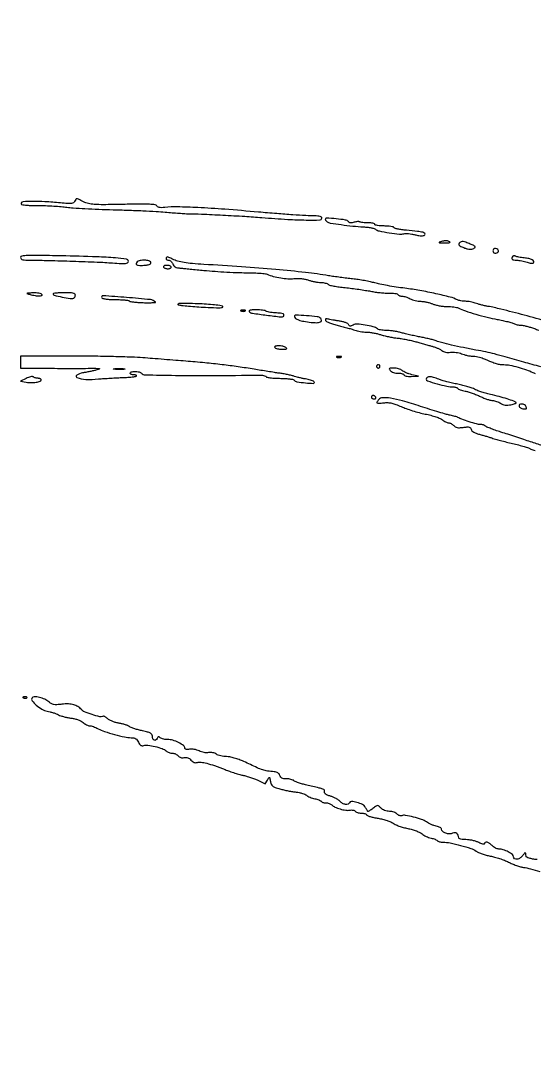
# Model space of a CAD drawing. Extents: x 0 to 2558, y 0 to 3412.
# Drawn here: x 0 to 300, y 2810 to 3412 of the extents above; entities that cross this region are included whole.
import ezdxf

# ---------------------------------------------------------------- set-up
doc = ezdxf.new("R2010")
doc.units = 0

msp = doc.modelspace()

# ---------------------------------------------------------------- linework, layer by layer
for points in [[(1286.775, 2242.902503, 0.000001), (1177.44536, 2242.627485, 0.134519)], [(1176.555032, 2242.380365, -0.000002), (1098.265318, 2241.934774, -0.000173)], [(308.310681, 3236.11342, 0.002317), (294.322128, 3239.893292, 0.003424), (280.573961, 3243.439331, 0.018324), (273, 3245.045227, -0.010917), (271.070947, 3245.424477, -0.008545), (268.994939, 3245.917238, -0.008655), (267.077994, 3246.442501, -0.020849), (265.6849, 3246.914147, 0.02822), (264.393079, 3247.330398, 0.01727), (262.830623, 3247.681031, 0.017294), (261.254324, 3247.921898, 0.029271), (259.921331, 3248, -0.025156), (258.665167, 3248.06324, -0.02037), (257.328898, 3248.253374, -0.020828), (256.108831, 3248.53098, -0.048954), (255.236431, 3248.862549, 0.052224), (251.005954, 3250.438898, 0.008947), (242.651977, 3252.434023, 0.010214), (233.271515, 3254.297577, 0.012791), (224.5, 3255.624163, -0.006494), (219.502355, 3256.315742, -0.006067), (214.409375, 3257.151395, -0.006055), (209.905024, 3258.003076, -0.020523), (207, 3258.714058, 0.017108), (204.361283, 3259.378995, 0.008052), (200.9125, 3260.065676, 0.007968), (197.273401, 3260.669762, 0.011117), (194, 3261.085502, -0.004151), (190.655495, 3261.463005, -0.002691), (186.79375, 3261.95249, -0.002705), (183.027167, 3262.471277, -0.005127), (180, 3262.936649, 0.012207), (166.497758, 3264.817093, 0.00594), (149.1782, 3266.591341, 0.005324), (129.10666, 3268.191553, 0.004013), (107.016669, 3269.538094, -0.00867), (100.414134, 3270.002317, -0.019994), (95.479552, 3270.634985, -0.026484), (91.70423, 3271.481017, -0.049929), (88.79966, 3272.618248, 0.009393), (86.686285, 3273.650026, 0.08401), (85.693618, 3273.922363, 0.282116), (85.200928, 3273.684485, 0.143741), (85, 3273, 0.151176), (85.118004, 3272.618634, 0.098417), (85.450091, 3272.29375, 0.081398), (85.946397, 3272.074612, 0.063424), (86.532224, 3272, -0.121254), (87.177286, 3271.841234, -0.065922), (87.848132, 3271.368049, -0.059602), (88.441863, 3270.671341, -0.058163), (88.860275, 3269.848677, 0.085497), (89.458853, 3268.814998, 0.097787), (90.345554, 3268.097414, 0.072436), (91.65551, 3267.632862, 0.027599), (93.57805, 3267.359988, -0.001722), (95.694005, 3267.170633, -0.000433), (99.138552, 3266.847413, -0.000442), (103.075263, 3266.471052, -0.000446), (107, 3266.088796, 0.006182), (113.606744, 3265.521747, 0.005668), (120.419688, 3265.099351, 0.004881), (128.125474, 3264.784603, 0.002734), (137.5, 3264.544635, -0.010762), (139.524235, 3264.460284, -0.011975), (141.471875, 3264.290179, -0.011367), (143.12073, 3264.068237, -0.059533), (144, 3263.819717, 0.034589), (147.667794, 3262.582899, 0.023638), (151.971137, 3261.670985, 0.023897), (156.213787, 3261.186214, 0.044586), (159.668809, 3261.266138, -0.029168), (161.832359, 3261.382911, -0.024035), (164.140841, 3261.261697, -0.024462), (166.370792, 3260.92596, -0.035223), (168.294303, 3260.396164, 0.021087), (170.04146, 3259.861408, 0.015381), (172.021483, 3259.410123, 0.015592), (173.928265, 3259.0982, 0.032754), (175.425727, 3259, -0.030328), (176.719047, 3258.92148, -0.031234), (177.980471, 3258.687086, -0.032884), (179.040933, 3258.345152, -0.102289), (179.665239, 3257.934761, 0.138455), (180.487488, 3257.474572, 0.010274), (183.027462, 3256.921154, 0.01364), (186.134348, 3256.39837, 0.009912), (189.615239, 3255.98005, -0.005726), (193.45599, 3255.55107, -0.00436), (197.652601, 3254.996432, -0.004409), (201.577955, 3254.40743, -0.010309), (204.5, 3253.880612, 0.014653), (207.140463, 3253.428206, 0.010465), (210.117696, 3253.070858, 0.01058), (212.972253, 3252.849565, 0.022165), (215.198538, 3252.823099, -0.019945), (217.042573, 3252.809362, -0.027188), (218.696209, 3252.640609, -0.026429), (220.001995, 3252.363784, -0.191146), (220.507555, 3251.987775, 0.107474), (220.873097, 3251.60906, 0.051021), (221.475292, 3251.290159, 0.047262), (222.20069, 3251.073208, 0.049079), (222.94471, 3251, -0.056413), (223.842887, 3250.898339, -0.020723), (225.07619, 3250.561185, -0.020233), (226.405025, 3250.077994, -0.022882), (227.635693, 3249.506161, 0.037621), (228.970533, 3248.933093, 0.022741), (230.622732, 3248.449327, 0.022715), (232.317071, 3248.116539, 0.036677), (233.782119, 3248.006161, -0.035035), (235.2971, 3247.897018, -0.018452), (237.154679, 3247.561185, -0.018269), (239.040256, 3247.075111, -0.026745), (240.654243, 3246.5, 0.036775), (242.378727, 3245.92419, 0.018427), (244.626546, 3245.440625, 0.01819), (247.000459, 3245.109307, 0.025579), (249.135693, 3245, -0.015638), (251.135703, 3244.937433, -0.016298), (253.100352, 3244.749953, -0.01619), (254.78309, 3244.478205, -0.065921), (255.763569, 3244.148776, 0.031278), (259.88634, 3242.43839, 0.010787), (266.03526, 3240.474523, 0.010968), (272.656424, 3238.673136, 0.016561), (278.5, 3237.424058, -0.007575), (281.69033, 3236.801836, -0.00919), (284.660077, 3236.118549, -0.007988), (287.130432, 3235.460051, -0.061), (288.236431, 3234.994621, 0.047494), (289.079091, 3234.612983, 0.024625), (290.190127, 3234.29217, 0.024245), (291.373841, 3234.072627, 0.033739), (292.448919, 3234, -0.048058), (293.74633, 3233.875009, -0.013226), (295.75084, 3233.429842, -0.013237), (298.006509, 3232.802021, -0.013471), (300.212487, 3232.059035, 0.012794), (302.735582, 3231.205439, 0.006193)], [(303.884375, 3209.770676, -0.003799), (298.84288, 3211.09555, -0.00423), (294, 3212.451729, 0.001492), (283.18019, 3215.545667, 0.006985), (276.923893, 3217.220476, 0.010416), (271.872563, 3218.385997, 0.006796), (266, 3219.529693, -0.0056), (258.701882, 3220.932905, -0.006542), (251.807172, 3222.433013, -0.006235), (246.013955, 3223.849407, -0.032685), (242.899652, 3224.873181, 0.029238), (241.565546, 3225.321951, 0.006959), (239.295523, 3225.906701, 0.007132), (236.664503, 3226.505925, 0.006992), (234, 3227.034088, -0.005909), (231.151268, 3227.592358, -0.004161), (227.960747, 3228.284604, -0.004199), (224.91911, 3228.997991, -0.008795), (222.568499, 3229.614159, 0.01799), (220.379763, 3230.145087, 0.012513), (217.875817, 3230.592909, 0.012639), (215.448178, 3230.902084, 0.025355), (213.518499, 3231, -0.018687), (211.87207, 3231.061555, -0.02233), (210.330747, 3231.246457, -0.021803), (209.064823, 3231.513163, -0.118599), (208.45, 3231.839003, 0.117319), (206.075879, 3233.104916, 0.023896), (201.381577, 3234.098166, 0.022762), (196.634351, 3234.647537, 0.1412), (194.26063, 3234.139485, -0.028285), (193.207737, 3233.650422, -0.119598), (192.523926, 3233.553903, -0.187656), (192.043616, 3233.797184, -0.091391), (191.679493, 3234.392843, 0.178979), (191.180978, 3234.960527, 0.032988), (189.893265, 3235.551135, 0.031726), (188.216865, 3236.070883, 0.024213), (186.329532, 3236.43149, -0.005141), (184.343523, 3236.732977, -0.005185), (182.369858, 3237.074425, -0.005065), (180.657001, 3237.407052, -0.020844), (179.631687, 3237.661899, 0.03704), (178.808396, 3237.838456, 0.164374), (178.328918, 3237.746925, 0.260912), (178.13215, 3237.423008, 0.089537), (178.213277, 3236.860168, 0.198783), (178.74484, 3236.246963, 0.019536), (180.563304, 3235.423781, 0.022315), (182.898671, 3234.594023, 0.015841), (185.58159, 3233.865676, -0.005357), (188.436778, 3233.154482, -0.005254), (191.294653, 3232.377855, -0.005179), (193.786764, 3231.644455, -0.019791), (195.3151, 3231.110447, 0.035577), (196.671313, 3230.684079, 0.017399), (198.448875, 3230.326194, 0.017165), (200.331123, 3230.080961, 0.023812), (202.030152, 3230, -0.028872), (203.833723, 3229.895769, -0.015257), (206.052085, 3229.569642, -0.015134), (208.30886, 3229.096303, -0.022576), (210.24531, 3228.53495, 0.020424), (212.283463, 3227.9346, 0.010545), (214.874893, 3227.342785, 0.010464), (217.569394, 3226.845486, 0.015592), (219.945945, 3226.533821, -0.014814), (222.410852, 3226.21447, -0.008277), (225.389798, 3225.6877, -0.008251), (228.386608, 3225.054973, -0.013266), (230.915688, 3224.4062, 0.000763), (233.346233, 3223.717498, 0.000566), (236.034608, 3222.96345, 0.000572), (238.574162, 3222.257372, 0.00129), (240.5, 3221.729643, -0.019964), (242.156872, 3221.208381, -0.017959), (243.827475, 3220.53988, -0.018316), (245.282043, 3219.831524, -0.052666), (246.210553, 3219.203025, 0.076917), (247.137444, 3218.638881, 0.050429), (248.336805, 3218.277781, 0.045727), (249.71505, 3218.139101, 0.038675), (251.176932, 3218.239276, -0.044171), (252.659469, 3218.324532, -0.025926), (254.431487, 3218.177682, -0.025785), (256.201991, 3217.844366, -0.039555), (257.68426, 3217.358565, 0.028046), (259.157278, 3216.837996, 0.018477), (260.900362, 3216.399078, 0.018608), (262.633251, 3216.097127, 0.033839), (264.066752, 3216, -0.034103), (265.493391, 3215.902582, -0.019192), (267.203658, 3215.600656, -0.019084), (268.914452, 3215.161487, -0.029473), (270.348871, 3214.640532, 0.00494), (275.155497, 3212.622934, 0.02373), (277.954353, 3211.632601, 0.038834), (280.123945, 3211.158802, 0.034358), (282.432218, 3211, -0.049213), (285.836075, 3210.664159, -0.016864), (290.666674, 3209.530983, -0.017243), (295.567087, 3208.022493, -0.033636), (299.33104, 3206.429544, 0.027897), (300.584259, 3205.882137, 0.021235)], [(304.884375, 3163.626927, -0.000062), (301.474227, 3164.760009, -0.000059), (298, 3165.915315, 0.000875), (294.108956, 3167.202177, 0.000501), (289.408007, 3168.742555, 0.0005), (284.677139, 3170.282256, 0.000832), (280.686831, 3171.569193, -0.006171), (277.273764, 3172.710338, -0.009167), (274.316875, 3173.800879, -0.004919), (271.863431, 3174.785104, -0.157759), (271.377814, 3175.197702, 0.138202), (271.038707, 3175.50893, 0.041674), (270.38402, 3175.773915, 0.038231), (269.566029, 3175.96102, 0.033399), (268.690983, 3176.032646, -0.062891), (266.471723, 3176.346554, -0.009195), (262.096836, 3177.626006, -0.009879), (257.770285, 3179.072592, -0.051309), (255.5, 3180.155164, 0.056197), (254.903453, 3180.432518, 0.010868), (253.765625, 3180.785976, 0.011436), (252.413293, 3181.140788, 0.010338), (251, 3181.446517, -0.021578), (248.897514, 3181.951047, -0.002784), (244.454996, 3183.248892, -0.003246), (239.199552, 3184.853265, -0.002704), (233.634029, 3186.624964, 0.008613), (223.1484, 3189.82693, 0.029613), (216.207063, 3191.378701, 0.045689), (211.584378, 3191.700097, 0.216319), (209.25, 3190.578293, 0.028274), (208.195492, 3189.16262, 0.423062), (208.314998, 3188.619987, 0.160963), (209.157816, 3188.41875, 0.006829), (212.25, 3188.72422, -0.038682), (214.609625, 3188.806372, -0.043399), (216.862351, 3188.513538, -0.036262), (219.340251, 3187.778141, -0.017023), (222.427259, 3186.490993, 0.021449), (225.272339, 3185.334165, 0.010505), (228.984754, 3184.094476, 0.010401), (232.903564, 3182.965579, 0.014857), (236.427259, 3182.140659, -0.01471), (239.66002, 3181.384847, -0.016845), (242.698085, 3180.469054, -0.016144), (245.206069, 3179.528622, -0.086108), (246.438561, 3178.751048, 0.038139), (247.30493, 3178.080903, 0.033117), (248.303812, 3177.51437, 0.03454), (249.280958, 3177.123332, 0.078061), (250.066117, 3177, -0.077959), (250.810098, 3176.88329, -0.044387), (251.650734, 3176.527952, -0.043022), (252.453782, 3176.007961, -0.054416), (253.088779, 3175.393027, 0.089787), (253.956433, 3174.663727, 0.083834), (255.04539, 3174.263006, 0.059038), (256.516783, 3174.163698, 0.02142), (258.603458, 3174.359126, -0.015734), (260.820602, 3174.592228, -0.078945), (262.060242, 3174.487507, -0.152027), (262.793749, 3174.044239, -0.117402), (263.237317, 3173.216099, 0.151096), (263.736066, 3172.416902, 0.048788), (264.888524, 3171.602045, 0.039568), (266.532403, 3170.830436, 0.023416), (268.595083, 3170.163014, -0.003614), (270.656296, 3169.585131, -0.003204), (272.793556, 3168.95437, -0.003217), (274.710493, 3168.361768, -0.009832), (276, 3167.925951, 0.019376), (277.481693, 3167.456489, 0.003118), (280.409375, 3166.671853, 0.003442), (283.870976, 3165.792631, 0.003016), (287.5, 3164.920619, -0.005457), (291.02048, 3164.056485, -0.007602), (294.15, 3163.201071, -0.004941), (296.747533, 3162.420539, -0.092307), (297.5, 3162.023155, 0.070697), (298.10236, 3161.671181, 0.015321), (299.234375, 3161.248944, 0.015688), (300.586729, 3160.83801, 0.014438)], [(301.782629, 2921.807032, -0.014946), (299.160852, 2922.175817, -0.031205), (297.155147, 2922.649728, -0.037191), (295.774102, 2923.183421, -0.262816), (295.375, 2923.75, 0.010882), (295.16651, 2925.458484, 0.305972), (294.880495, 2925.773586, 0.297779), (294.474106, 2925.630316, 0.010502), (293.443296, 2924.222506, -0.095859), (291.942714, 2922.771367, -0.108512), (290.071901, 2922.064329, -0.170585), (288.617644, 2922.348172, -0.266054), (288, 2923.426758, 0.231811), (287.339821, 2924.7742, 0.041517), (284.924585, 2926.345076, 0.043512), (282.028308, 2927.592548, 0.080104), (279.50135, 2928, -0.074209), (278.530458, 2928.144896, -0.041829), (277.422011, 2928.5875, -0.040664), (276.354173, 2929.234576, -0.052336), (275.5, 2930, 0.059547), (274.059699, 2931.25379, 0.09087), (272.54799, 2931.921788, 0.16954), (271.468368, 2931.812322, 0.29131), (271, 2931.076645, -0.406137), (270.769253, 2930.839426, -0.062), (270.045313, 2930.909275, -0.041084), (268.997112, 2931.235993, -0.021394), (267.75, 2931.803503, 0.040656), (266.199599, 2932.438208, 0.021949), (264.20625, 2932.975765, 0.021723), (262.114594, 2933.347917, 0.03181), (260.25, 2933.476859, -0.022182), (258.620103, 2933.558096, -0.035332), (257.243939, 2933.786952, -0.03957), (256.248906, 2934.110661, -0.29892), (255.984687, 2934.5, 0.087933), (255.683214, 2936.061452, 0.138536), (254.871709, 2937.148075, 0.161963), (253.713711, 2937.548448, 0.131233), (252.433114, 2937.222506, -0.137012), (250.638162, 2936.787288, -0.077833), (248.427403, 2937.212007, -0.08459), (246.619937, 2938.232383, -0.225743), (246, 2939.535515, 0.202489), (245.784732, 2940.045276, 0.059021), (245.094029, 2940.574439, 0.048952), (244.096594, 2941.041588, 0.035712), (242.915842, 2941.366832, -0.032144), (241.541497, 2941.734882, -0.019024), (239.954564, 2942.339411, -0.018992), (238.41039, 2943.066364, -0.030778), (237.165842, 2943.811551, 0.066478), (234.20217, 2945.310597, 0.02265), (229.57153, 2946.693593, 0.019355), (224.958171, 2947.658737, 0.134282), (222.682628, 2947.431707, -0.115244), (222.066267, 2947.346777, -0.069222), (221.343793, 2947.516526, -0.063456), (220.629838, 2947.902618, -0.063986), (220.037769, 2948.454491, 0.095031), (219.316925, 2949.04771, 0.04218), (218.185262, 2949.546007, 0.039733), (216.860368, 2949.88578, 0.042931), (215.532543, 2950, -0.047447), (214.105959, 2950.135679, -0.04578), (212.712573, 2950.538075, -0.047953), (211.483166, 2951.160207, -0.067836), (210.545898, 2951.949284, 0.027154), (209.374935, 2953.109847, 0.193661), (208.638373, 2953.373764, 0.13861), (207.791724, 2953.098826, 0.011795), (205.903209, 2951.770318, -0.01315), (204.780611, 2950.985145, -0.022034), (203.793139, 2950.393251, -0.018046), (202.99661, 2949.998779, -0.378039), (202.762299, 2950.071034, -0.007951), (202.60403, 2950.339363, -0.000897), (202.256002, 2950.954014, -0.001088), (201.844767, 2951.687066, -0.000883), (201.407069, 2952.474547, 0.15492), (199.79269, 2954.002393, 0.045017), (196.547792, 2955.225621, 0.044954), (193.361257, 2955.807697, 0.348086), (192.177988, 2955.033963, -0.232579), (191.361419, 2954.20652, -0.120741), (189.881884, 2954.066046, -0.090768), (188.134232, 2954.658221, -0.082057), (186.638881, 2955.846538, 0.060974), (185.724194, 2956.638217, 0.02425), (184.300729, 2957.497583, 0.023565), (182.657603, 2958.286312, 0.027336), (181.025858, 2958.874107, -0.023289), (179.323022, 2959.471993, -0.062849), (178.2062, 2960.096357, -0.10944), (177.643882, 2960.740755, -0.219915), (177.599963, 2961.399904, 0.243604), (177.499593, 2962.29642, 0.156474), (176.661904, 2962.961413, 0.032103), (174.405505, 2963.650409, 0.001741), (167.153905, 2965.338323, -0.011719), (164.6431, 2965.975818, -0.014659), (162.347704, 2966.689388, -0.012881), (160.474732, 2967.386857, -0.101133), (159.703905, 2967.896095, 0.101195), (159.060136, 2968.32128, 0.033194), (157.974692, 2968.675728, 0.031505), (156.685883, 2968.918619, 0.030832), (155.367388, 2969, -0.034607), (153.81255, 2969.107744, -0.084928), (152.724179, 2969.453765, -0.110082), (151.984064, 2970.072803, -0.087128), (151.5, 2971, 0.087794), (151.051811, 2971.855721, 0.083617), (150.330691, 2972.522601, 0.075181), (149.359915, 2972.967132, 0.053967), (148.182612, 2973.17105, -0.017746), (144.277982, 2973.559523, -0.047138), (141.550656, 2974.194824, -0.026189), (138.22094, 2975.507139, -0.002563), (130.377285, 2979.132157, 0.020576), (127.694504, 2980.256621, 0.019506), (124.880552, 2981.178976, 0.02035), (122.28301, 2981.806504, 0.049127), (120.318415, 2982, -0.031704), (118.669002, 2982.104692, -0.02769), (116.968298, 2982.417928, -0.028687), (115.460725, 2982.875802, -0.070183), (114.44113, 2983.422733, 0.065967), (113.497528, 2983.939145, 0.043343), (112.306499, 2984.284694, 0.042626), (111.045151, 2984.424696, 0.055533), (109.888498, 2984.325433, -0.060609), (108.678393, 2984.233907, -0.032689), (107.190354, 2984.399661, -0.032026), (105.674759, 2984.771063, -0.043253), (104.370541, 2985.308386, 0.044431), (103.05766, 2985.84567, 0.031869), (101.51532, 2986.216455, 0.032389), (99.988755, 2986.381127, 0.057961), (98.732043, 2986.289109, -0.031566), (97.600526, 2986.14604, -0.070615), (96.738338, 2986.213717, -0.116971), (96.20073, 2986.474879, -0.225117), (96, 2986.898121, 0.239791), (95.221499, 2988.428076, 0.041412), (92.357177, 2990.170961, 0.043275), (88.897148, 2991.542359, 0.07259), (85.809017, 2991.996262, -0.028273), (84.344879, 2992.080607, -0.034616), (82.997399, 2992.330374, -0.037083), (81.929126, 2992.69225, -0.15535), (81.420634, 2993.128416, 0.100653), (81.053568, 2993.519128, 0.236004), (80.668113, 2993.578344, 0.149819), (80.255218, 2993.290675, 0.038682), (79.800157, 2992.607384, -0.116661), (78.919633, 2991.647832, -0.269814), (77.978395, 2991.582811, -0.202423), (77.246728, 2992.428492, -0.07861), (77, 2993.988119, 0.15651), (76.686979, 2994.963628, 0.115117), (75.828216, 2995.717687, 0.058476), (74.194567, 2996.359839, 0.013254), (71.290113, 2997.043572, -0.013667), (68.954491, 2997.595431, -0.013767), (66.658222, 2998.272891, -0.013694), (64.692826, 2998.972118, -0.052611), (63.540113, 2999.563928, 0.050534), (62.457149, 3000.125611, 0.017786), (60.806156, 3000.713175, 0.017448), (58.932883, 3001.234541, 0.01957), (57.097864, 3001.601594, -0.030822), (55.274275, 3002.009214, -0.027222), (53.435331, 3002.651384, -0.028203), (51.840632, 3003.415409, -0.070671), (50.81139, 3004.18861, 0.039887), (50.017589, 3004.864945, 0.052029), (49.19094, 3005.34042, 0.062316), (48.453502, 3005.563323, 0.182651), (47.941056, 3005.463571, -0.205193), (46.33519, 3005.222826, -0.013522), (41.738832, 3006.559475, -0.016493), (37.272504, 3008.154603, -0.128132), (35.5, 3009.449364, 0.079774), (33.519954, 3011.20907, 0.074233), (31.040287, 3012.313871, 0.062062), (27.961998, 3012.769617, 0.035018), (24.186315, 3012.592078, -0.01409), (21.106042, 3012.317782, -0.06084), (19.274983, 3012.429419, -0.089483), (17.891565, 3012.951586, -0.053748), (16.486744, 3014.012454, 0.086345), (14.223843, 3015.501271, 0.045633), (11.022522, 3016.55669, 0.044106), (8.003942, 3016.979318, 0.273577), (6.674081, 3016.28167, 0.312332), (6.7618, 3014.592714, 0.049077), (9.172759, 3012.032737, 0.048485), (12.426174, 3009.708141, 0.084716), (15.524751, 3008.561335, -0.018428), (17.218553, 3008.17848, -0.013235), (19.080084, 3007.631848, -0.013395), (20.826431, 3007.016311, -0.027904), (22.142796, 3006.426157, 0.039322), (23.517806, 3005.847006, 0.015797), (25.474733, 3005.266337, 0.015517), (27.632144, 3004.770683, 0.018949), (29.677351, 3004.447133, -0.029492), (31.703607, 3004.08266, -0.028205), (33.70405, 3003.478429, -0.029681), (35.42718, 3002.731397, -0.071292), (36.564451, 3001.935245, 0.037144), (37.482446, 3001.194641, 0.033392), (38.532187, 3000.568478, 0.034985), (39.552846, 3000.135585, 0.082988), (40.364111, 3000, -0.063618), (41.244918, 2999.887475, -0.019571), (42.529702, 2999.499503, -0.019233), (43.947054, 2998.948353, -0.019976), (45.29966, 2998.296182, 0.041805), (49.116987, 2996.656718, 0.014232), (54.89778, 2994.908738, 0.01396), (60.721451, 2993.500512, 0.047707), (64.589485, 2993.057646, -0.043952), (66.129755, 2992.892976, -0.089654), (67.25841, 2992.451075, -0.094694), (68.12217, 2991.661057, -0.053453), (68.84758, 2990.435181, 0.03905), (69.500897, 2989.255011, 0.104898), (70.180898, 2988.584841, 0.134742), (70.963195, 2988.341808, 0.085375), (71.914998, 2988.473021, -0.112096), (74.35007, 2988.678224, -0.023278), (78.597358, 2987.880145, -0.024064), (82.774948, 2986.677035, -0.095852), (85.078741, 2985.359066, 0.053327), (85.832811, 2984.838506, 0.034812), (86.795566, 2984.399226, 0.034876), (87.806531, 2984.098927, 0.054809), (88.706296, 2984, -0.065019), (89.585946, 2983.885126, -0.044401), (90.53463, 2983.540491, -0.044454), (91.405976, 2983.03457, -0.065889), (92.053352, 2982.435714, 0.078178), (92.735585, 2981.834892, 0.07063), (93.592871, 2981.446931, 0.06817), (94.553044, 2981.303962, 0.064486), (95.535447, 2981.419541, -0.072941), (96.594249, 2981.526074, -0.075903), (97.623833, 2981.32073, -0.070433), (98.606676, 2980.797741, -0.051442), (99.52743, 2979.96969, 0.048916), (100.435526, 2979.144705, 0.073149), (101.377979, 2978.63754, 0.082078), (102.34115, 2978.458429, 0.082034), (103.310921, 2978.598683, -0.111334), (105.414432, 2978.779135, -0.02956), (108.739469, 2978.121437, -0.022044), (113.276213, 2976.725686, -0.008291), (119.5, 2974.389241, 0.01045), (122.150368, 2973.407315, 0.007436), (125.158032, 2972.413822, 0.007511), (128.057192, 2971.551382, 0.015832), (130.335855, 2970.987812, -0.018477), (132.469875, 2970.44802, -0.012056), (134.890329, 2969.675858, -0.012129), (137.217283, 2968.807478, -0.022581), (139.049673, 2967.974659), (142.927636, 2965.99627), (144.172338, 2968.248135, -0.008059), (145.021229, 2969.727105, -0.373174), (145.328158, 2969.828572, -0.248778), (145.574698, 2969.528688, -0.004819), (145.966511, 2967.5, 0.057976), (146.474494, 2965.840036, 0.122986), (147.290672, 2964.783037, 0.083059), (148.728703, 2963.992239, 0.01698), (151.50799, 2963.1231, 0.01156), (153.746758, 2962.560954, 0.007525), (156.355472, 2962.010807, 0.007568), (158.918288, 2961.55065, 0.014279), (161, 2961.270089, -0.024017), (162.837588, 2960.985906, -0.024072), (164.638025, 2960.526959, -0.024752), (166.164144, 2959.974682, -0.08208), (167.065617, 2959.408866, 0.056909), (167.890101, 2958.831874, 0.023829), (169.11286, 2958.242325, 0.023204), (170.494468, 2957.729817, 0.027863), (171.836427, 2957.382715, -0.021066), (173.102991, 2957.073407, -0.025555), (174.258192, 2956.674173, -0.025493), (175.176638, 2956.247584, -0.133644), (175.579826, 2955.870838, 0.135155), (175.940568, 2955.535754, 0.04408), (176.618224, 2955.255809, 0.040193), (177.461741, 2955.064249, 0.035757), (178.359017, 2955, -0.045498), (179.302723, 2954.913948, -0.037067), (180.284775, 2954.656937, -0.038427), (181.159377, 2954.280043, -0.075568), (181.767875, 2953.832125, 0.092083), (183.661043, 2952.532069, 0.033108), (186.742341, 2951.400637, 0.033258), (189.9659, 2950.68241, 0.085612), (192.343837, 2950.725397, -0.045418), (193.320389, 2950.821513, -0.052132), (194.252827, 2950.730938, -0.059587), (195.008514, 2950.48048, -0.145553), (195.4418, 2950.09417, 0.136419), (195.897414, 2949.673063, 0.043686), (196.758825, 2949.321412, 0.039854), (197.832233, 2949.080706, 0.035247), (198.975684, 2949, -0.033307), (200.094513, 2948.925388, -0.043686), (201.093399, 2948.701499, -0.050275), (201.847838, 2948.375142, -0.187219), (202.172057, 2947.983828, 0.226193), (202.603608, 2947.535785, 0.016069), (204.289972, 2946.963601, 0.020142), (206.431308, 2946.406101, 0.013687), (208.906325, 2945.937683, -0.019541), (211.523189, 2945.41062, -0.019394), (214.097585, 2944.679776, -0.01967), (216.293768, 2943.866312, -0.068218), (217.597723, 2943.101791, 0.062279), (218.895322, 2942.32023, 0.017997), (221.070739, 2941.446972, 0.017801), (223.615263, 2940.631495, 0.018112), (226.196789, 2940.004339, -0.019407), (228.760087, 2939.374579, -0.019787), (231.250054, 2938.551396, -0.020006), (233.349523, 2937.666566, -0.073466), (234.548075, 2936.871789, 0.047474), (235.56413, 2936.119497, 0.025458), (236.941206, 2935.382234, 0.025116), (238.435135, 2934.767401, 0.035718), (239.818884, 2934.386223, -0.020955), (241.092168, 2934.075575, -0.025462), (242.253039, 2933.675203, -0.025365), (243.175907, 2933.247765, -0.133982), (243.579826, 2932.870838, 0.15088), (243.964559, 2932.53495, 0.038911), (244.750412, 2932.256577, 0.035998), (245.739412, 2932.065664, 0.029934), (246.809017, 2932.002615, -0.049949), (250.991628, 2931.587842, -0.015705), (257.121736, 2930.152099, -0.014548), (263.064791, 2928.374948, -0.071752), (266.185238, 2926.817565, 0.049244), (267.599681, 2926.030523, 0.018232), (269.725048, 2925.199072, 0.017862), (272.12609, 2924.454443, 0.020554), (274.464897, 2923.921856, -0.021863), (276.969746, 2923.34456, -0.01318), (279.884847, 2922.453682, -0.013191), (282.740457, 2921.413463, -0.022441), (285.059795, 2920.376075, 0.017825), (287.246725, 2919.373586, 0.013961), (289.684092, 2918.438719, 0.014184), (292.003279, 2917.695914, 0.033271), (293.780136, 2917.307745, -0.029634), (297.947003, 2916.429128, -0.012551), (303.419629, 2914.783109, -0.012607)]]:
    msp.add_lwpolyline(points, format="xyb")
for points in [[(31.588368, 3306.369688, -0.169211), (30.899066, 3305.554061, -0.107502), (29.706647, 3305.159283, -0.044054), (27.571936, 3305.121961, -0.006377), (23.231379, 3305.484464, 0.009125), (14.250426, 3306.184835, 0.017447), (7.019311, 3306.363387, 0.012931), (1.443629, 3306.162214, 0.305057), (0.253839, 3305.25, 0.4127), (0.555161, 3304.639214, 0.050605), (2.159414, 3304.266029, 0.025912), (5.069566, 3304.045537, 0.005466), (10.166667, 3303.979893, -0.008063), (14.599053, 3303.899784, -0.006434), (19.373958, 3303.674884, -0.00651), (23.790472, 3303.352111, -0.016294), (27, 3302.9698, 0.020505), (30.72813, 3302.557513, 0.003806), (37.6125, 3302.133413, 0.004075), (45.674911, 3301.764192, 0.003708), (54, 3301.512721, -0.002938), (62.581954, 3301.266712, -0.002691), (71.415625, 3300.913907, -0.002689), (79.297532, 3300.51412, -0.00881), (84.5, 3300.130125, 0.002505), (88.585168, 3299.776759, 0.002665), (92.590625, 3299.47198, 0.002535), (96.040258, 3299.245548, 0.012306), (98, 3299.175232, -0.007996), (105.787233, 3298.963008, -0.002146), (118.151536, 3298.374889, -0.002277), (130.982281, 3297.650777, -0.004707), (141, 3296.944915, 0.004744), (156.070977, 3295.884102, 0.012325), (166.944064, 3295.491034, 0.007895), (175.003057, 3295.525712, 0.408341), (176, 3296.54289, 0.215451), (175.726835, 3297.147402, 0.102754), (174.969451, 3297.57822, 0.058029), (173.67421, 3297.83601, 0.019629), (171.75, 3297.915489, -0.012545), (166.730132, 3298.051644, -0.003691), (159.039917, 3298.510429, -0.003374), (149.662379, 3299.202975, -0.002294), (139, 3300.112041, 0.003376), (119.29339, 3301.749258, 0.006631), (103.592227, 3302.737783, 0.007607), (91.52659, 3303.15301, 0.031974), (84.28616, 3302.828863, -0.019581), (82.339444, 3302.693332, -0.053039), (80.961035, 3302.797776, -0.084012), (80.050418, 3303.129391, -0.173593), (79.563101, 3303.696157, 0.27787), (78.669987, 3304.392639, 0.018403), (75.285551, 3304.675752, 0.014212), (69.798786, 3304.775804, 0.002681), (59.776941, 3304.619942, -0.002554), (48.424421, 3304.440488, -0.018842), (43.009189, 3304.58663, -0.04042), (39.600515, 3305.085968, -0.061389), (36.789838, 3306.108363, 0.004975), (33.779339, 3307.605726, 0.100689), (32.795759, 3307.857817, 0.26901), (32.180702, 3307.541216, 0.050902)], [(178, 3295.872827, 0.11533), (178.079141, 3295.534285, 0.049422), (178.326566, 3295.137925, 0.045352), (178.686405, 3294.749694, 0.044809), (179.111714, 3294.430957, 0.099166), (180.955627, 3293.745546, 0.005054), (187.304761, 3292.798346, 0.008835), (194.134067, 3291.972678, 0.012196), (200.29049, 3291.489904, -0.015303), (202.598979, 3291.294437, -0.018543), (204.746674, 3290.965105, -0.017386), (206.511627, 3290.562997, -0.108915), (207.32915, 3290.141793, 0.123486), (209.480589, 3289.110491, 0.011082), (215.415031, 3288.036098, 0.011986), (221.367896, 3287.23985, 0.10446), (224.007918, 3287.502513, -0.08025), (225.001936, 3287.649873, -0.019887), (226.651624, 3287.562771, -0.019827), (228.556072, 3287.309592, -0.018717), (230.471838, 3286.902774, 0.015316), (232.702581, 3286.413194, 0.042318), (234.301331, 3286.251448, 0.063864), (235.44394, 3286.379164, 0.137489), (236.209579, 3286.809579, 0.40495), (236.222818, 3287.643952, 0.144023), (235.089421, 3288.309627, 0.034732), (232.000892, 3288.85741, 0.004786), (225.5, 3289.486883, -0.012227), (222.793416, 3289.789676, -0.018492), (220.458333, 3290.197344, -0.01359), (218.599233, 3290.646389, -0.247272), (218.166667, 3291.048556, 0.25074), (217.760298, 3291.421448, 0.021786), (216.340104, 3291.720513, 0.024561), (214.516299, 3291.930941, 0.016441), (212.416667, 3292, -0.016273), (210.340214, 3292.067599, -0.026571), (208.591146, 3292.275338, -0.024862), (207.279094, 3292.570199, -0.336954), (207, 3292.93732, 0.304234), (206.758671, 3293.297228, 0.041793), (205.852368, 3293.583464, 0.036429), (204.590511, 3293.773596, 0.022635), (203.093168, 3293.820722, -0.014782), (201.524043, 3293.845457, -0.017307), (200.039979, 3293.964338, -0.016427), (198.80317, 3294.147971, -0.093604), (198.185521, 3294.385341, 0.118264), (197.641199, 3294.564602, 0.03901), (196.79322, 3294.568609, 0.036315), (195.817994, 3294.425354, 0.033979), (194.85117, 3294.140648, -0.040339), (193.75178, 3293.832025, -0.078227), (192.842152, 3293.798439, -0.097546), (192.102378, 3294.038437, -0.097528), (191.508817, 3294.541058, 0.188966), (189.846316, 3295.500776, 0.012937), (184.347184, 3296.186973, 0.010425), (178.788734, 3296.618159, 0.430881)], [(246, 3282.931951, 0.009003), (244.611041, 3282.497631, 0.624553), (244.585813, 3282.309316, 0.138204), (245.010114, 3282.172114, 0.002876), (247.25, 3282.09968, 0.011289), (249.724452, 3282.089785, 0.101465), (250.777119, 3282.326083, 0.594599), (250.805786, 3282.708287, 0.058781), (249.75, 3283.225282, 0.077956), (249.099947, 3283.345138, 0.026205), (248.132812, 3283.320311, 0.025338), (247.048873, 3283.180001, 0.026422)], [(256.666667, 3282.333333, 0.120764), (256.143539, 3281.470505, 0.262774), (256.299164, 3280.737697, 0.10863), (257.268689, 3280.029022, 0.016955), (259.483676, 3279.142063, 0.025963), (261.153797, 3278.634459, 0.048344), (262.552132, 3278.428076, 0.060201), (263.731049, 3278.511135, 0.081039), (264.733676, 3278.87976, 0.070702), (265.513097, 3279.478719, 0.372406), (265.54365, 3279.975524, 0.121466), (264.878172, 3280.510905, 0.009532), (262.782119, 3281.438586, 0.009996), (260.084049, 3282.508777, 0.053137), (258.548825, 3282.903159, 0.107152), (257.51135, 3282.832283, 0.126595)], [(0, 3273.53407, 0.219185), (0.344669, 3272.785591, 0.117082), (1.269404, 3272.310491, 0.050398), (3.033282, 3272.060502, 0.009806), (6.25, 3271.994655, -0.005896), (16.364326, 3271.866739, -0.002179), (30.61253, 3271.456334, -0.002112), (44.668148, 3270.930721, -0.007329), (53.75, 3270.419245, 0.004825), (58.889638, 3270.103955, 0.036037), (61.331875, 3270.153841, 0.101954), (62.554006, 3270.526103, 0.274584), (63, 3271.277, 0.371231), (61.857486, 3272.60375, 0.016549), (55.368278, 3273.358925, 0.012916), (44.573552, 3273.974116, 0.002139), (23.75, 3274.532718, 0.001651), (10.084992, 3274.795644, 0.014491), (4.033169, 3274.716703, 0.02791), (0.736276, 3274.393138, 0.369898)], [(276, 3277.5, 0.090288), (276.120561, 3276.837793, 0.143006), (276.464524, 3276.379901, 0.134068), (277.019642, 3276.160813, 0.075042), (277.75, 3276.190371, 0.110048), (278.882382, 3276.681821, 0.259838), (279.256394, 3277.489471, 0.231347), (278.774796, 3278.312476, 0.095633), (277.552821, 3278.823324, 0.097115), (276.936825, 3278.830508, 0.131707), (276.436667, 3278.592675, 0.128059), (276.113232, 3278.130198, 0.089125)], [(287.63948, 3274.306147, 0.110005), (287.048915, 3273.377171, 0.285267), (287.206455, 3272.633053, 0.161573), (288.135217, 3272.142406, 0.041433), (289.850777, 3272, -0.029966), (291.172227, 3271.920732, -0.015624), (292.804217, 3271.672287, -0.015483), (294.468614, 3271.311815, -0.022799), (295.901823, 3270.88438, 0.022158), (297.173625, 3270.503307, 0.030349), (298.347748, 3270.282207, 0.030818), (299.299278, 3270.221386, 0.199488), (299.73438, 3270.401047, 0.326569), (299.874837, 3271.305306, 0.149056), (298.993245, 3272.208786, 0.070577), (297.014746, 3272.95532, 0.033839), (294.325923, 3273.367839, -0.011915), (292.70229, 3273.544549, -0.013948), (291.172548, 3273.791627, -0.012937), (289.898307, 3274.068422, -0.078612), (289.277657, 3274.328399, 0.070671), (288.848029, 3274.51639, 0.071356), (288.38448, 3274.576469, 0.077679), (287.958969, 3274.504027, 0.115946)], [(67.638374, 3270.5, 0.133299), (67.56602, 3269.788702, 0.233349), (67.903425, 3269.318235, 0.103666), (68.774148, 3269.064502, 0.019242), (70.449597, 3269, 0.024033), (73.501853, 3269.146797, 0.070015), (75.548883, 3269.63889, 0.248962), (76.155488, 3270.348823, 0.316168), (75.833846, 3271.123851, 0.106004), (73.824526, 3271.86587, 0.054682), (71.133605, 3271.955458, 0.055813), (68.70188, 3271.494126, 0.230294)], [(83.5, 3268, 0.111412), (83.876024, 3267.616444, 0.050262), (84.50665, 3267.29375, 0.046318), (85.270704, 3267.074077, 0.046881), (86.059017, 3267, 0.049547), (86.801778, 3267.073784, 0.069539), (87.429836, 3267.29375, 0.089706), (87.852535, 3267.618213, 0.186414), (88, 3268, 0.230178), (87.813779, 3268.383082, 0.073461), (87.248289, 3268.70625, 0.055981), (86.420991, 3268.926934, 0.037227), (85.440983, 3269, 0.035659), (84.479336, 3268.931329, 0.083483), (83.794783, 3268.712684, 0.1651), (83.478234, 3268.384801, 0.253782)], [(5.5, 3252, 0.019693), (8.552883, 3251.349978, 0.042628), (10.942199, 3251.145906, 0.088888), (12.28924, 3251.387286, 0.473761), (12.5, 3252, 0.188707), (11.99065, 3252.382565, 0.026655), (10.685537, 3252.671495, 0.027319), (9.03265, 3252.853961, 0.020137), (7.190983, 3252.881685, 0.002049), (4.283646, 3252.796436, 0.112271), (3.756786, 3252.657962, 0.677488), (3.776165, 3252.466255, 0.007493)], [(19, 3252.215058, 0.348961), (19.564683, 3251.504491, 0.007086), (24.336064, 3250.469382, 0.011658), (28.9836, 3249.642167, 0.119205), (30.917739, 3249.805913, 0.105737), (31.331478, 3250.049689, 0.070298), (31.682086, 3250.476841, 0.06611), (31.919049, 3251.014811, 0.070837), (32, 3251.583333, 0.251954), (31.635961, 3252.259903, 0.092496), (30.602941, 3252.695513, 0.043754), (28.721113, 3252.936069, 0.009923), (25.5, 3253, 0.011336), (23.007908, 3252.943494, 0.018712), (20.909375, 3252.769423, 0.01321), (19.261386, 3252.526086, 0.364399)], [(47.422594, 3250.125246, 0.201204), (48.077786, 3249.657383, 0.021152), (49.970004, 3249.31166, 0.022102), (52.464414, 3249.075939, 0.012506), (55.5, 3249, -0.009865), (58.36372, 3248.943493, -0.014844), (60.855073, 3248.770953, -0.009608), (62.888596, 3248.529779, -0.223608), (63.363869, 3248.220264, 0.218541), (63.842802, 3247.901735, 0.008615), (65.982174, 3247.601648, 0.013873), (68.593926, 3247.354397, 0.009209), (71.600533, 3247.209285, 0.007192), (74.533143, 3247.164039, 0.013586), (76.897474, 3247.225826, 0.010746), (78.659587, 3247.357857, 0.633907), (78.743012, 3247.590321, 0.172828), (75.820307, 3248.977443, 0.005022), (61.960668, 3250.239424, 0.004307), (48.092403, 3251.241701, 0.608952)], [(92, 3246.022873, 0.034976), (94.071239, 3245.634169, 0.005683), (98.14375, 3245.208186, 0.006243), (102.957657, 3244.820469, 0.005459), (108, 3244.53293, 0.002975), (114.410793, 3244.275758, 0.022776), (117.423804, 3244.310108, 0.204006), (118.100534, 3244.644915, 0.498519), (118, 3245.102982, 0.076764), (116.355347, 3245.569851, 0.007629), (112.26875, 3246.013384, 0.009466), (107.352617, 3246.377464, 0.007381), (102, 3246.592925, 0.00314), (95.840682, 3246.711136, 0.017465), (92.534384, 3246.63833, 0.183054), (91.909311, 3246.359906, 0.580896)], [(133.627393, 3241.972607, 0.160437), (135.466749, 3241.044666, 0.005208), (143.773625, 3239.885428, 0.004159), (152.239535, 3238.865277, 0.228087), (153.7156, 3239.382267, 0.263013), (153.904812, 3240.063232, 0.246635), (153.422191, 3240.60582, 0.062984), (151.833966, 3240.985078, 0.010866), (148.745989, 3241.254011, -0.013401), (146.917936, 3241.422559, -0.017539), (145.259973, 3241.679611, -0.015192), (143.912439, 3241.979915, -0.134743), (143.388459, 3242.278208, 0.151204), (142.851722, 3242.561239, 0.015092), (141.400151, 3242.787974, 0.017899), (139.613776, 3242.947331, 0.013295), (137.633333, 3243, 0.011743), (135.388875, 3242.947279, 0.051066), (134.074783, 3242.75, 0.181022), (133.587484, 3242.409981, 0.361861)], [(128.75, 3242.337719, 0.057986), (129.320008, 3242.181385, 0.037979), (130, 3242.12966, 0.037979), (130.679992, 3242.181385, 0.057986), (131.25, 3242.337719, 0.174857), (131.459382, 3242.525001, 0.447206), (131.398438, 3242.693942, 0.078554), (130.89144, 3242.810911, 0.017491), (130, 3242.842105, 0.017491), (129.10856, 3242.810911, 0.078554), (128.601562, 3242.693942, 0.447206), (128.540618, 3242.525001, 0.174857)], [(160, 3239.10446, 0.252681), (160.579382, 3238.031189, 0.060981), (162.452948, 3237.105299, 0.040368), (165.455991, 3236.317726, 0.015567), (169.722141, 3235.696249, 0.02915), (173.035855, 3235.512997, 0.096999), (175.164782, 3235.93665, 0.287455), (175.814752, 3236.84487, 0.218498), (175.362868, 3238.01375, 0.164004), (173.307157, 3238.998039, 0.01264), (167.129487, 3239.5939, 0.009357), (160.845355, 3239.922, 0.424045)], [(148.5, 3221, 0.166136), (148.969981, 3220.613719, 0.033521), (150.020713, 3220.298248, 0.032027), (151.350579, 3220.082777, 0.025192), (152.809017, 3220.015313, 0.010459), (154.597523, 3220.060151, 0.094378), (155.355509, 3220.240974, 0.460391), (155.447446, 3220.554203, 0.105295), (155, 3221, 0.096068), (153.183497, 3221.730144, 0.047696), (150.702654, 3221.967336, 0.06521), (148.784681, 3221.716125, 0.502912)], [(0, 3212.5), (0, 3209), (13.75, 3208.884747, 0.000939), (19.781242, 3208.845517, 0.000667), (26.545312, 3208.823237, 0.000673), (33.002736, 3208.819262, 0.00143), (38, 3208.837196, -0.001972), (44.031255, 3208.852299, -0.036415), (45.935389, 3208.71068, -0.749084), (45.979392, 3208.393679, -0.042721), (44.5, 3207.874509, -0.007909), (42.65901, 3207.431205, -0.004474), (40.415305, 3206.949379, -0.004465), (38.14373, 3206.503891, -0.007318), (36.211675, 3206.17206, 0.10426), (32.792928, 3204.872638, 0.614681), (32.939887, 3203.443711, 0.083457), (38.055862, 3202.409351, 0.030093), (45.5, 3202.611905, -0.004338), (48.70559, 3202.864692, -0.002478), (52.580818, 3203.117187, -0.002475), (56.482313, 3203.332608, -0.004105), (59.775126, 3203.470989, 0.007927), (62.60915, 3203.611799, 0.011535), (65.101637, 3203.83313, 0.007215), (67.162606, 3204.09433, 0.162638), (67.691793, 3204.35846, 0.319385), (67.732392, 3204.599145, 0.182341), (67.508423, 3204.811548, 0.071636), (66.955684, 3204.955721, 0.028038), (66.166667, 3205, -0.044202), (65.337265, 3205.073466, -0.064016), (64.636458, 3205.29375, -0.083831), (64.162454, 3205.617811, -0.203711), (64, 3206, -0.357939), (64.626184, 3206.762641, -0.049764), (66.816966, 3206.974559, -0.04824), (69.203889, 3206.736469, -0.14847), (70.619957, 3205.980043, 0.192974), (72.75184, 3205.068284, 0.001747), (90.431448, 3204.725589, 0.005244), (111.944393, 3204.609401, 0.002608), (139.207119, 3204.890257, -0.024616), (140.67059, 3204.840912, -0.031664), (142.002079, 3204.644804, -0.032981), (143.053274, 3204.347669, -0.170578), (143.516136, 3203.973892, 0.212519), (144.079357, 3203.58988, 0.014017), (146.068265, 3203.286081, 0.01834), (148.541006, 3203.070737, 0.012549), (151.359017, 3203, -0.012348), (154.202754, 3202.929758, -0.016878), (156.755979, 3202.716982, -0.013699), (158.833763, 3202.415076, -0.154643), (159.563464, 3202.036536, 0.154712), (161.498537, 3201.033027, 0.017415), (166.461976, 3200.350815, 0.017501), (171.17504, 3200.035673, 0.598118), (171.620317, 3200.805323, 0.133879), (171.118768, 3201.273545, 0.029862), (170.041411, 3201.761355, 0.028959), (168.687717, 3202.191337, 0.024455), (167.214921, 3202.491047, -0.012061), (165.543613, 3202.788234, -0.007337), (163.583196, 3203.215875, -0.00735), (161.650475, 3203.697348, -0.01288), (160.068298, 3204.160211, 0.019054), (158.365644, 3204.635586, 0.007681), (156.008971, 3205.159611, 0.007587), (153.451576, 3205.646841, 0.009538), (151.068298, 3206.016824, -0.003571), (148.311388, 3206.411177, -0.001377), (144.491938, 3206.996145, -0.001364), (140.353714, 3207.653171, -0.001683), (136.5, 3208.289122, 0.006313), (127.224653, 3209.731677, 0.005949), (117.731001, 3210.970593, 0.005569), (107.62515, 3212.053307, 0.004201), (96.5, 3213.025777, -0.000023), (90.65133, 3213.487811, -0.000015), (83.79375, 3214.030072, -0.000015), (77.031098, 3214.565225, -0.000027), (71.5, 3215.003379, 0.011188), (64.989804, 3215.373092, 0.002757), (54.285938, 3215.681858, 0.002821), (42.019922, 3215.898765, 0.002819), (29.75, 3215.97731), (0, 3216)], [(184.75, 3215.337719, 0.057986), (185.320008, 3215.181385, 0.037979), (186, 3215.12966, 0.037979), (186.679992, 3215.181385, 0.057986), (187.25, 3215.337719, 0.174857), (187.459382, 3215.525001, 0.447206), (187.398438, 3215.693942, 0.078554), (186.89144, 3215.810911, 0.017491), (186, 3215.842105, 0.017491), (185.10856, 3215.810911, 0.078554), (184.601562, 3215.693942, 0.447206), (184.540618, 3215.525001, 0.174857)], [(60.767909, 3208.285474, -0.024559), (59.487453, 3208.154945, -0.012695), (57.878422, 3208.111345, -0.01259), (56.218327, 3208.150328, -0.018638), (54.767909, 3208.275269, -0.069146), (54.205163, 3208.425738, -0.756877), (54.222448, 3208.564056, -0.031761), (55.352754, 3208.662864, -0.005499), (57.5, 3208.690131, -0.005888), (59.655786, 3208.668409, -0.025342), (60.934948, 3208.575472, -0.556092), (61.000181, 3208.434198, -0.212532)], [(208, 3210, 0.099038), (208.076342, 3209.618362, 0.097945), (208.29375, 3209.29375, 0.097945), (208.618362, 3209.076342, 0.099038), (209, 3209, 0.099038), (209.381638, 3209.076342, 0.097945), (209.70625, 3209.29375, 0.097945), (209.923658, 3209.618362, 0.099038), (210, 3210, 0.099038), (209.923658, 3210.381638, 0.097945), (209.70625, 3210.70625, 0.097945), (209.381638, 3210.923658, 0.099038), (209, 3211, 0.099038), (208.618362, 3210.923658, 0.097945), (208.29375, 3210.70625, 0.097945), (208.076342, 3210.381638, 0.099038)], [(216, 3207.5, 0.100341), (216.715336, 3206.923827, 0.041089), (217.87136, 3206.440625, 0.038522), (219.238106, 3206.110824, 0.039964), (220.622445, 3206, -0.028023), (221.916574, 3205.927412, -0.043975), (223.007843, 3205.70625, -0.054676), (223.773067, 3205.385339, -0.272581), (224, 3205, 0.308951), (224.260637, 3204.618452, 0.040929), (225.248437, 3204.323258, 0.035883), (226.621072, 3204.134238, 0.022189), (228.25, 3204.100451), (232.5, 3204.200902), (228.550119, 3205.126353, -0.023068), (226.918433, 3205.588976, -0.020954), (225.282038, 3206.212969, -0.02148), (223.865955, 3206.895543, -0.060939), (222.971378, 3207.525902, 0.076436), (222.113178, 3208.09184, 0.034877), (220.853471, 3208.566984, 0.033501), (219.429375, 3208.891399, 0.039272), (218.048815, 3209, 0.01158), (216.213163, 3208.95748, 0.147467), (215.570132, 3208.730636, 0.369133), (215.469232, 3208.302783, 0.054325)], [(3.256687, 3202.941111), (0.013374, 3201.259514), (3.29222, 3200.727431, 0.039766), (6.199847, 3200.490271, 0.040044), (9.101449, 3200.717497, 0.040867), (11.396, 3201.27873, 0.322872), (12, 3202.116577, 0.194004), (11.863958, 3202.453998, 0.087233), (11.47125, 3202.740495, 0.067089), (10.888916, 3202.934946, 0.04711), (10.2, 3203, -0.039282), (9.441137, 3203.059712, -0.032474), (8.649687, 3203.238335, -0.033641), (7.942225, 3203.499916, -0.071479), (7.45, 3203.811354, 0.186813), (6.871005, 3204.014524, 0.043211), (5.826339, 3203.890404, 0.038864), (4.568073, 3203.525427, 0.029588)], [(237, 3202.608502, 0.323268), (237.78577, 3201.520156, 0.010188), (243.314154, 3199.811468, 0.018875), (248.961351, 3198.419677, 0.051018), (253.063648, 3198, -0.04449), (253.799854, 3197.934363, -0.045196), (254.508802, 3197.73955, -0.049281), (255.090336, 3197.453609, -0.115954), (255.429938, 3197.113363, 0.144277), (255.860365, 3196.727665, 0.02261), (256.92175, 3196.280349, 0.023551), (258.258734, 3195.857156, 0.0186), (259.738955, 3195.522634, -0.026785), (261.538213, 3195.084956, -0.011457), (263.892287, 3194.317646, -0.011298), (266.369887, 3193.383372, -0.014601), (268.596491, 3192.409271, 0.01492), (270.708231, 3191.487026, 0.015635), (272.838817, 3190.707723, 0.015468), (274.71471, 3190.151093, 0.064469), (275.881675, 3190, -0.054811), (276.890969, 3189.889027, -0.027517), (278.127187, 3189.541507, -0.026944), (279.380102, 3189.036807, -0.035823), (280.452489, 3188.439173, 0.052568), (281.750052, 3187.771872, 0.056212), (283.129499, 3187.408371, 0.050751), (284.672466, 3187.340539, 0.032002), (286.463934, 3187.559212, 0.016866), (287.817036, 3187.860618, 0.033356), (288.861086, 3188.206129, 0.04844), (289.500762, 3188.54166, 0.475771), (289.527957, 3188.805376, 0.109988), (288.198183, 3189.6508, 0.009482), (284.365873, 3190.955943, 0.012172), (279.688051, 3192.32611, 0.009245), (274.5, 3193.607298, -0.011401), (271.651115, 3194.323875, -0.01191), (268.8794, 3195.160165, -0.011648), (266.522796, 3195.994183, -0.050294), (265.19583, 3196.658165, 0.056866), (263.847451, 3197.310908, 0.012384), (261.385722, 3198.106169, 0.012753), (258.474683, 3198.887419, 0.011912), (255.460891, 3199.538834, -0.009337), (252.349228, 3200.194646, -0.008342), (249.144486, 3200.989354, -0.008398), (246.289113, 3201.799786, -0.025613), (244.392936, 3202.480287, 0.026543), (241.321587, 3203.576092, 0.068178), (238.996059, 3203.935857, 0.133063), (237.565517, 3203.574797, 0.271113)], [(205, 3192, 0.153634), (205.120018, 3191.618621, 0.097988), (205.457961, 3191.29375, 0.080552), (205.962904, 3191.074545, 0.062283), (206.559017, 3191, 0.066118), (207.110654, 3191.073267, 0.138808), (207.478525, 3191.29375, 0.191142), (207.607943, 3191.620352, 0.139169), (207.5, 3192, 0.06081), (207.193797, 3192.382515, 0.051032), (206.7871, 3192.70625, 0.053229), (206.346558, 3192.926698, 0.089642), (205.940983, 3193, 0.105429), (205.581949, 3192.923444, 0.099231), (205.276414, 3192.70625, 0.096318), (205.071618, 3192.381732, 0.092995)], [(291.244995, 3186.75, 0.121113), (291.559262, 3186.247837, 0.056038), (292.172207, 3185.77351, 0.050818), (292.964044, 3185.395799, 0.04939), (293.823384, 3185.181097, 0.032446), (294.856825, 3185.096931, 0.174349), (295.38267, 3185.27636, 0.253477), (295.560858, 3185.697535, 0.06764), (295.388067, 3186.431097, 0.178184), (294.456319, 3187.495426, 0.105952), (292.82117, 3187.979705, 0.165517), (291.56231, 3187.656605, 0.339634)], [(1.8125, 3016.316886, 0.051402), (2.359369, 3016.160852, 0.05415), (2.916927, 3016.123424, 0.060344), (3.402231, 3016.202593, 0.126455), (3.729167, 3016.395833, 0.296942), (3.77538, 3016.614691, 0.208169), (3.592839, 3016.799335, 0.077125), (3.112848, 3016.910055, 0.028489), (2.416667, 3016.921053, 0.018894), (1.670344, 3016.862007, 0.168741), (1.37858, 3016.720685, 0.470617), (1.395823, 3016.538436, 0.054073)]]:
    msp.add_lwpolyline(points, format="xyb", close=True)

doc.saveas('drawing.dxf')
